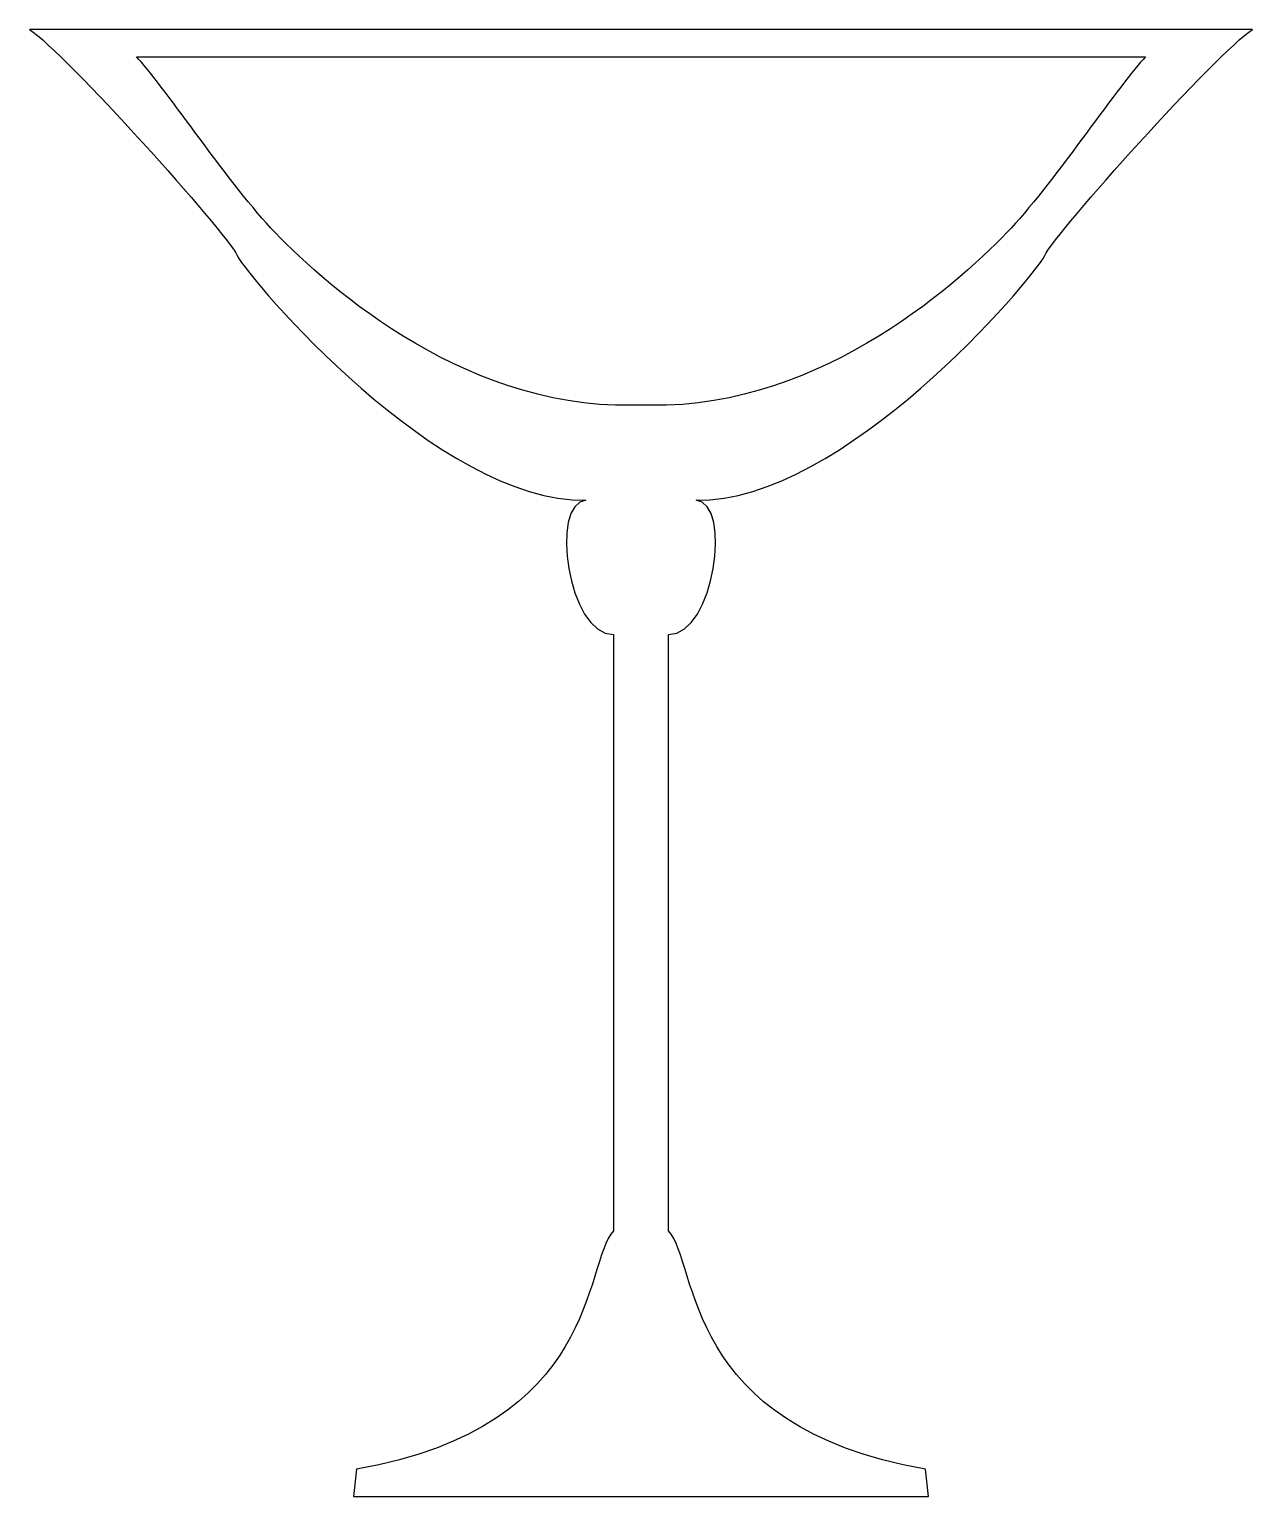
# Model space of a CAD drawing. Header units: centimetres. Extents: x -5.9 to 5.9, y -7.1 to 7.1.
import ezdxf

# ---------------------------------------------------------------- set-up
doc = ezdxf.new("R2010")
doc.units = ezdxf.units.CM
doc.header["$MEASUREMENT"] = 0
doc.layers.add('Camada 1', color=7, linetype='Continuous')

msp = doc.modelspace()

# ---------------------------------------------------------------- linework, layer by layer
at = {"layer": 'Camada 1'}
for points, knots in [([(-0.14761, -7.07792), (-0.14761, -7.07792), (-2.7723, -7.07792), (-2.7723, -7.07792), (-2.7723, -7.07792), (-2.7723, -7.07792), (-2.74275, -6.8126), (-2.74275, -6.8126), (-2.74275, -6.8126), (-0.38338, -6.39982), (-0.56039, -4.83677), (-0.26551, -4.51237), (-0.26551, -4.51237), (-0.26551, -4.51237), (-0.26551, 1.17966), (-0.26551, 1.23845), (-0.26551, 1.23845), (-0.70781, 1.23845), (-0.88482, 2.50662), (-0.53099, 2.53618), (-0.53099, 2.53618), (-1.94662, 2.50663), (-3.77499, 4.65978), (-3.89305, 4.89555), (-3.89305, 4.89555), (-4.01108, 5.13133), (-5.54442, 6.84215), (-5.89841, 7.07792), (-5.89841, 7.07792), (-5.89841, 7.07792), (0, 7.07792), (0, 7.07792), (0, 7.07792), (0, 7.07792), (5.89841, 7.07792), (5.89841, 7.07792), (5.89841, 7.07792), (5.54442, 6.84215), (4.01127, 5.13133), (3.89303, 4.89556), (3.89303, 4.89556), (3.77479, 4.65979), (1.94644, 2.50664), (0.53115, 2.53619), (0.53115, 2.53619), (0.88479, 2.50664), (0.70781, 1.23846), (0.26551, 1.23846), (0.26551, 1.23846), (0.26551, 1.17967), (0.26551, -4.51236), (0.26551, -4.51236), (0.26551, -4.51236), (0.56039, -4.83679), (0.38338, -6.39984), (2.74275, -6.81259), (2.74275, -6.81259), (2.74275, -6.81259), (2.7723, -7.07791), (2.7723, -7.07791), (2.7723, -7.07791), (2.7723, -7.07791), (0.14761, -7.07792), (0.14761, -7.07792), (0.14761, -7.07792), (0.14761, -7.07792), (-0.14761, -7.07792), (-0.14761, -7.07792)], [0, 0, 0, 0, 0.05555556, 0.05555556, 0.05555556, 0.05555556, 0.11111111, 0.11111111, 0.11111111, 0.11111111, 0.16666667, 0.16666667, 0.16666667, 0.16666667, 0.22222222, 0.22222222, 0.22222222, 0.22222222, 0.27777778, 0.27777778, 0.27777778, 0.27777778, 0.33333333, 0.33333333, 0.33333333, 0.33333333, 0.38888889, 0.38888889, 0.38888889, 0.38888889, 0.44444444, 0.44444444, 0.44444444, 0.44444444, 0.5, 0.5, 0.5, 0.5, 0.55555556, 0.55555556, 0.55555556, 0.55555556, 0.61111111, 0.61111111, 0.61111111, 0.61111111, 0.66666667, 0.66666667, 0.66666667, 0.66666667, 0.72222222, 0.72222222, 0.72222222, 0.72222222, 0.77777778, 0.77777778, 0.77777778, 0.77777778, 0.83333333, 0.83333333, 0.83333333, 0.83333333, 0.88888889, 0.88888889, 0.88888889, 0.88888889, 1, 1, 1, 1]), ([(0.08848, 3.45072), (1.76977, 3.42117), (3.12627, 4.68934), (3.5686, 5.16088), (3.5686, 5.16088), (4.0109, 5.63311), (4.63021, 6.57685), (4.86633, 6.81259), (4.86633, 6.81259), (4.86633, 6.81259), (0.02955, 6.8126), (0.02955, 6.8126), (0.02955, 6.8126), (0.02955, 6.8126), (-0.02955, 6.8126), (-0.02955, 6.8126), (-0.02955, 6.8126), (-0.02955, 6.8126), (-4.86616, 6.8126), (-4.86616, 6.8126), (-4.86616, 6.8126), (-4.63023, 6.57683), (-4.01092, 5.63309), (-3.56859, 5.16089), (-3.56859, 5.16089), (-3.12629, 4.68935), (-1.76961, 3.42118), (-0.0885, 3.45073), (-0.0885, 3.45073), (-0.0885, 3.45073), (0.08848, 3.45072), (0.08848, 3.45072)], [0, 0, 0, 0, 0.11111111, 0.11111111, 0.11111111, 0.11111111, 0.22222222, 0.22222222, 0.22222222, 0.22222222, 0.33333333, 0.33333333, 0.33333333, 0.33333333, 0.44444444, 0.44444444, 0.44444444, 0.44444444, 0.55555556, 0.55555556, 0.55555556, 0.55555556, 0.66666667, 0.66666667, 0.66666667, 0.66666667, 0.77777778, 0.77777778, 0.77777778, 0.77777778, 1, 1, 1, 1])]:
    msp.add_open_spline(points, degree=3, knots=knots, dxfattribs=at)

doc.saveas('drawing.dxf')
